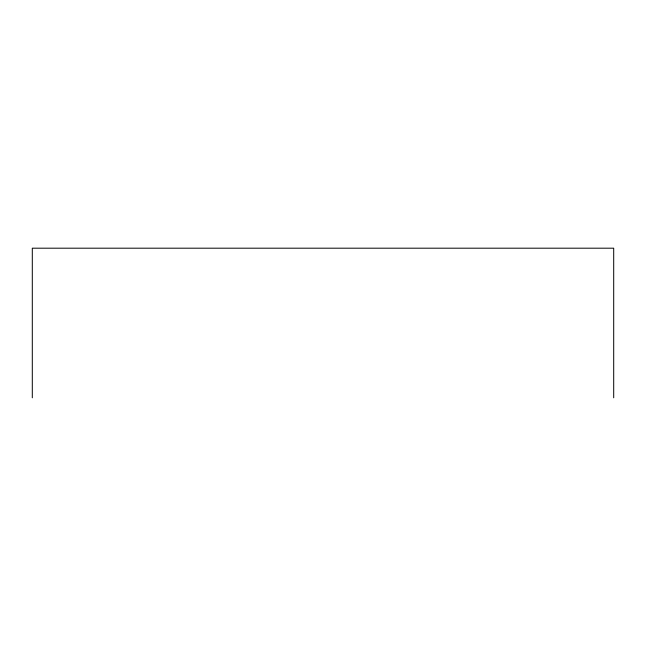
<?xml version="1.0" encoding="UTF-8"?>
<svg xmlns="http://www.w3.org/2000/svg" width="646" height="646" viewBox="0 0 646 646"><rect width="100%" height="100%" fill="white"/><g stroke="black" fill="none" stroke-linecap="round" stroke-linejoin="round"><path stroke-width="0.97" d="M613.7 397.807L613.7 248.193L32.3 248.193L32.3 397.807"/></g></svg>
